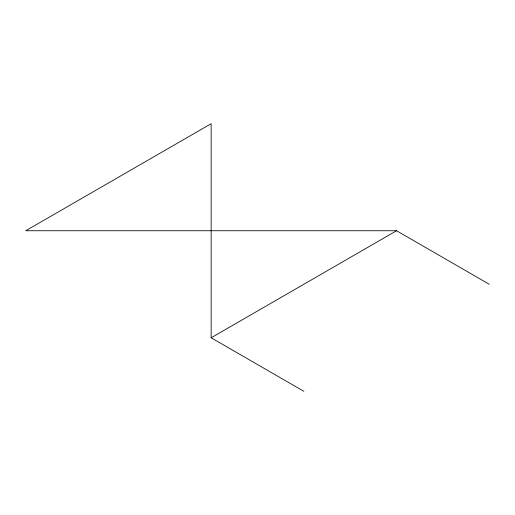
<?xml version="1.0" encoding="UTF-8"?>
<svg xmlns="http://www.w3.org/2000/svg" width="515" height="515" viewBox="0 0 515 515"><rect width="100%" height="100%" fill="white"/><g stroke="black" fill="none" stroke-linecap="round" stroke-linejoin="round"><path stroke-width="0.77" d="M396.55 230.739L25.75 230.739L211.15 123.703L211.15 337.782L396.55 230.739L489.25 284.261M211.15 337.782L303.85 391.297"/></g></svg>
